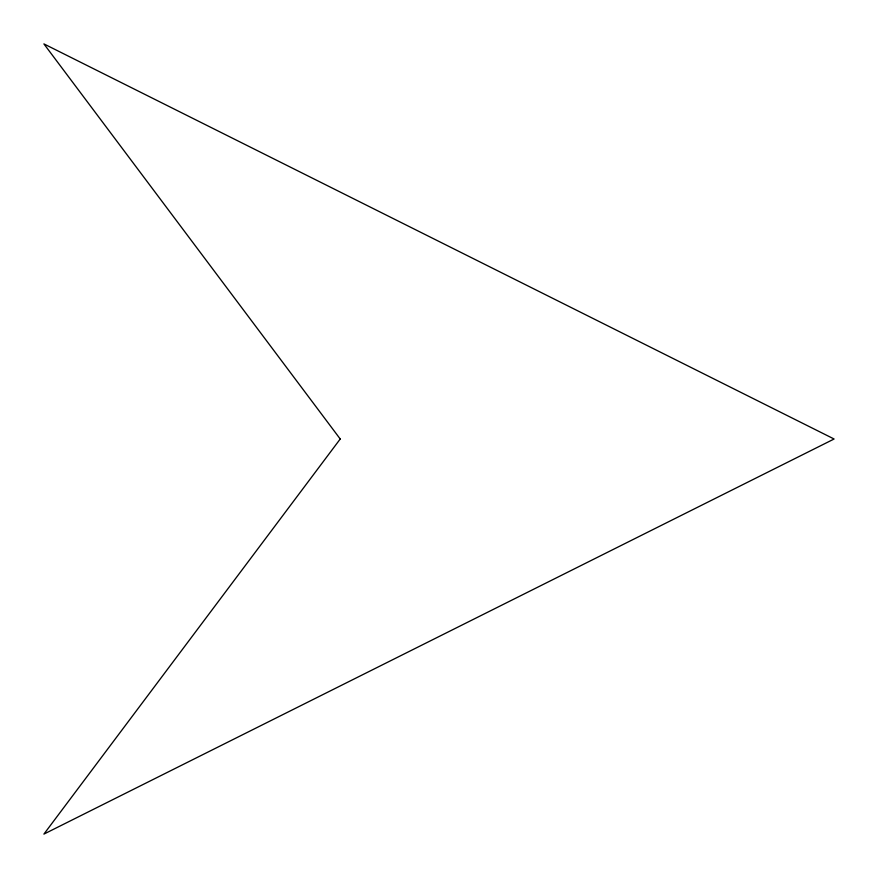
<?xml version="1.0" encoding="UTF-8"?>
<svg xmlns="http://www.w3.org/2000/svg" width="878" height="878" viewBox="0 0 878 878"><rect width="100%" height="100%" fill="white"/><g stroke="black" fill="none" stroke-linecap="round" stroke-linejoin="round"><path stroke-width="1.32" d="M340.225 439L43.9 834.1L834.1 439L43.9 43.9L340.225 439"/></g></svg>
